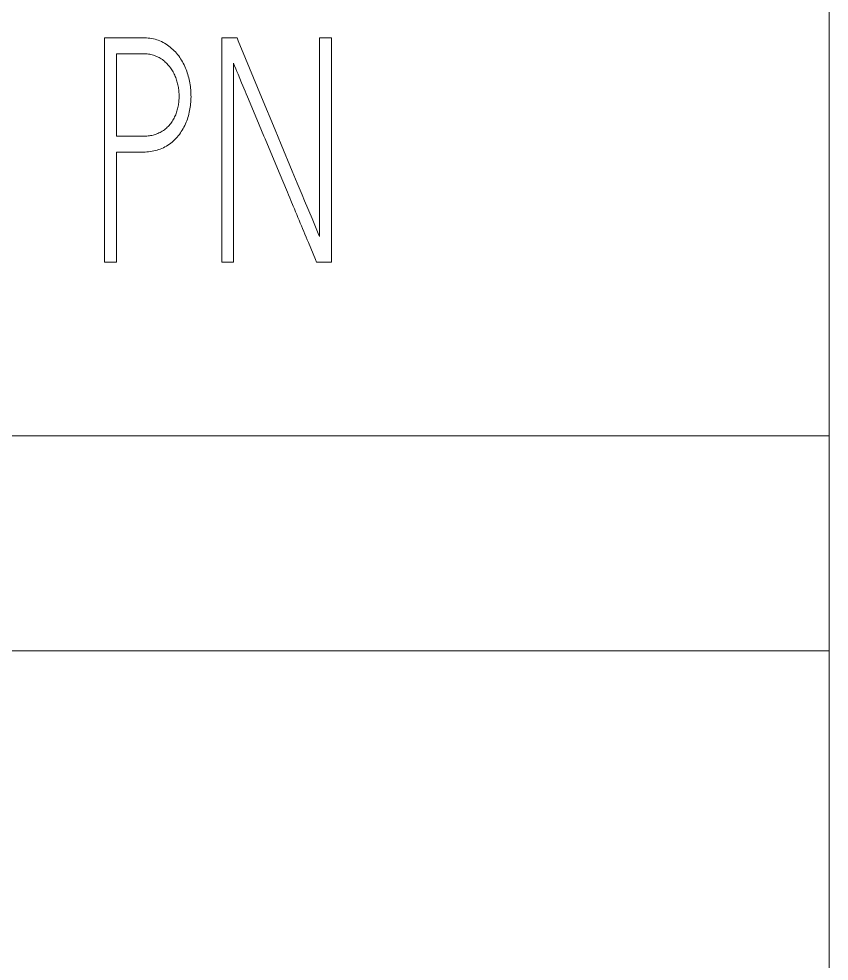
# Model space of a CAD drawing. Header units: millimetres. Extents: x 42356 to 50646, y 31507 to 39566.
# Drawn here: x 47660.31 to 47667.53, y 33859.06 to 33867.45 of the extents above; entities that cross this region are included whole.
import ezdxf

# ---------------------------------------------------------------- set-up
doc = ezdxf.new("R2010")
doc.units = ezdxf.units.MM
doc.set_wipeout_variables(frame=1)
doc.layers.add('000-PI-Oprema', color=30, linetype='Continuous', lineweight=5)

# ---------------------------------------------------------------- blocks, each defined once
blk = doc.blocks.new('PLC_CARD')
blk.add_wipeout([(0, 54.2637), (4.898, 54.2637), (4.898, 54.0308), (5.7175, 54.0309), (5.7175, 56.2137), (9.2825, 56.2137), (9.2825, 54.0309), (10.0901, 54.0308), (10.0901, 54.2637), (15, 54.2637), (15, -15.0363), (10.0901, -15.0363), (10.0901, -14.8034), (9.2825, -14.8035), (9.2825, -16.9863), (5.7175, -16.9863), (5.7175, -14.8035), (4.898, -14.8035), (4.898, -15.0363), (0, -15.0363)]).dxf.layer = '000-PI-Oprema'
blk = doc.blocks.new('A101_6ES7512-1DK01-0AB0')
at = {"layer": '000-PI-Oprema', "ltscale": 0.25}
blk.add_line((100, 58.55), (100, -58.55), dxfattribs=at)
at = {"layer": '000-PI-Oprema'}
for p, q in [((93.5442, 51.527), (93.5442, 49.527)), ((93.793, 51.527), (93.5442, 51.527)), ((94.5886, 51.527), (94.5886, 49.527)), ((94.7239, 51.527), (94.5886, 51.527)), ((95.4584, 51.527), (95.4584, 49.7574)), ((95.5645, 51.527), (95.4584, 51.527)), ((95.5645, 49.527), (95.5645, 51.527)), ((93.6503, 50.6505), (93.6503, 51.3856)), ((93.6503, 51.3856), (93.8895, 51.3856)), ((94.6926, 49.527), (94.6926, 51.3023)), ((94.9424, 50.9984), (94.8004, 51.342)), ((94.8174, 51.0021), (94.9012, 50.8022)), ((95.0628, 50.7078), (94.9424, 50.9984)), ((94.9012, 50.8022), (94.9429, 50.7021)), ((95.1176, 50.5757), (95.0628, 50.7078)), ((95.2167, 50.3382), (95.1176, 50.5757)), ((93.6503, 49.527), (93.6503, 50.5091)), ((93.6503, 50.5091), (93.6804, 50.509)), ((93.6804, 50.509), (93.7709, 50.5084)), ((95.3265, 50.0742), (95.3045, 50.127)), ((95.3928, 49.9159), (95.3265, 50.0742)), ((93.5442, 49.527), (93.6503, 49.527)), ((94.5886, 49.527), (94.6926, 49.527)), ((95.4334, 49.527), (95.5645, 49.527)), ((43.5006, 47.9803), (100, 47.9803)), ((43.5006, 46.0646), (100, 46.0646))]:
    blk.add_line(p, q, dxfattribs=at)
for points in [[(93.7709, 50.5084), (93.801, 50.5083), (93.8311, 50.5083), (93.8613, 50.5085), (93.8914, 50.509), (93.9064, 50.5094), (93.9215, 50.5102), (93.9366, 50.5115), (93.9516, 50.5133), (93.9667, 50.5158), (93.9816, 50.5187), (93.9965, 50.5222), (94.0112, 50.5263), (94.0259, 50.5309), (94.0403, 50.5361), (94.0545, 50.5419), (94.0685, 50.5482), (94.0823, 50.5552), (94.0958, 50.5627), (94.109, 50.5708), (94.1218, 50.5795), (94.1343, 50.5888), (94.1464, 50.5987), (94.1581, 50.6091), (94.1694, 50.6198), (94.1802, 50.6309), (94.1906, 50.6424), (94.2006, 50.6543), (94.2101, 50.6665), (94.2192, 50.679), (94.2279, 50.6918), (94.2361, 50.7049), (94.2439, 50.7183), (94.2513, 50.7319), (94.2583, 50.7458), (94.2648, 50.7599), (94.2709, 50.7742), (94.2765, 50.7887), (94.2817, 50.8034), (94.2865, 50.8182), (94.2909, 50.8331), (94.2949, 50.8481), (94.2985, 50.8632), (94.3018, 50.8783), (94.3046, 50.8935), (94.3071, 50.9088), (94.3092, 50.9241), (94.3109, 50.9395), (94.3122, 50.9549), (94.3132, 50.9703), (94.3138, 50.9857), (94.3141, 51.0012), (94.314, 51.0166), (94.3136, 51.0321), (94.3128, 51.0476), (94.3116, 51.063), (94.3101, 51.0784), (94.3083, 51.0938), (94.3062, 51.1092), (94.3037, 51.1245), (94.3008, 51.1397), (94.2976, 51.1549), (94.2941, 51.1699), (94.2902, 51.1849), (94.2859, 51.1998), (94.2812, 51.2145), (94.2762, 51.2292), (94.2708, 51.2436), (94.265, 51.2579), (94.2589, 51.2721), (94.2523, 51.286), (94.2453, 51.2998), (94.238, 51.3133), (94.2302, 51.3267), (94.2219, 51.3398), (94.2133, 51.3526), (94.2042, 51.3651), (94.1947, 51.3774), (94.1848, 51.3893), (94.1746, 51.4008), (94.1639, 51.412), (94.1528, 51.4228), (94.1414, 51.4332), (94.1296, 51.4432), (94.1174, 51.4527), (94.1049, 51.4617), (94.092, 51.4703), (94.0788, 51.4783), (94.0652, 51.4858), (94.0513, 51.4928), (94.0372, 51.4991), (94.0229, 51.5047), (94.0084, 51.5096), (93.9936, 51.5139), (93.9787, 51.5176), (93.9636, 51.5206), (93.9483, 51.523), (93.9329, 51.5249), (93.9173, 51.5261), (93.9018, 51.527), (93.8862, 51.5274), (93.8551, 51.5274), (93.8241, 51.5271), (93.793, 51.527)], [(94.8004, 51.342), (94.7349, 51.5005), (94.7239, 51.527)], [(93.8895, 51.3856), (93.9009, 51.3854), (93.9122, 51.3847), (93.9235, 51.3837), (93.9348, 51.3823), (93.9459, 51.3804), (93.957, 51.3782), (93.9679, 51.3755), (93.9788, 51.3724), (93.9894, 51.3689), (94, 51.365), (94.0103, 51.3606), (94.0205, 51.3558), (94.0304, 51.3506), (94.0401, 51.345), (94.0496, 51.3389), (94.0589, 51.3325), (94.0679, 51.3257), (94.0766, 51.3186), (94.0852, 51.3112), (94.0934, 51.3035), (94.1014, 51.2955), (94.1091, 51.2872), (94.1165, 51.2787), (94.1237, 51.27), (94.1306, 51.261), (94.1371, 51.2518), (94.1434, 51.2424), (94.1494, 51.2328), (94.155, 51.2231), (94.1603, 51.2132), (94.1653, 51.2031), (94.17, 51.1929), (94.1744, 51.1826), (94.1785, 51.1721), (94.1824, 51.1615), (94.1859, 51.1509), (94.1891, 51.1401), (94.1921, 51.1292), (94.1948, 51.1183), (94.1973, 51.1073), (94.1994, 51.0963), (94.2014, 51.0852), (94.2031, 51.0741), (94.2045, 51.0629), (94.2057, 51.0518), (94.2067, 51.0406), (94.2074, 51.0294), (94.2078, 51.0182), (94.208, 51.0069), (94.2079, 50.9957), (94.2075, 50.9845), (94.2068, 50.9732), (94.2059, 50.962), (94.2048, 50.9508), (94.2033, 50.9397), (94.2016, 50.9286), (94.1997, 50.9176), (94.1974, 50.9066), (94.1949, 50.8957), (94.1921, 50.8848), (94.189, 50.874), (94.1855, 50.8633), (94.1817, 50.8527), (94.1776, 50.8422), (94.1732, 50.8318), (94.1684, 50.8216), (94.1633, 50.8115), (94.1579, 50.8016), (94.1522, 50.7919), (94.1461, 50.7824), (94.1397, 50.773), (94.1329, 50.764), (94.1258, 50.7551), (94.1184, 50.7466), (94.1106, 50.7383), (94.1026, 50.7304), (94.0943, 50.7227), (94.0856, 50.7154), (94.0768, 50.7085), (94.0676, 50.7019), (94.0583, 50.6956), (94.0487, 50.6898), (94.0389, 50.6843), (94.0289, 50.6793), (94.0187, 50.6746), (94.0083, 50.6704), (93.9977, 50.6666), (93.987, 50.6632), (93.9762, 50.6603), (93.9653, 50.6578), (93.9543, 50.6558), (93.9432, 50.6542), (93.9321, 50.6529), (93.9209, 50.6519), (93.9096, 50.6512), (93.8984, 50.6507), (93.8757, 50.6502), (93.8531, 50.6503), (93.8304, 50.6504), (93.6503, 50.6505)], [(94.6926, 51.3023), (94.7023, 51.277), (94.7125, 51.2519), (94.7228, 51.2268), (94.7333, 51.2018), (94.765, 51.127)], [(94.765, 51.127), (94.7965, 51.0521), (94.807, 51.0271), (94.8174, 51.0021)], [(94.9429, 50.7021), (94.9637, 50.6521), (94.9741, 50.6271), (95.0995, 50.3271)], [(95.0995, 50.3271), (95.1726, 50.1521), (95.183, 50.1271), (95.1934, 50.1021), (95.2039, 50.0771)], [(95.3045, 50.127), (95.2606, 50.2326), (95.2167, 50.3382)], [(95.2039, 50.0771), (95.2247, 50.0271), (95.2352, 50.0021), (95.2456, 49.9771), (95.256, 49.9521), (95.2665, 49.9271), (95.2769, 49.902), (95.2873, 49.877), (95.2978, 49.852), (95.3082, 49.827), (95.3186, 49.802), (95.3291, 49.777), (95.3395, 49.752), (95.3499, 49.727), (95.3604, 49.702)], [(95.4584, 49.7574), (95.4477, 49.7839), (95.3928, 49.9159)], [(95.3604, 49.702), (95.423, 49.552), (95.4334, 49.527)]]:
    blk.add_lwpolyline(points, dxfattribs=at)

msp = doc.modelspace()

# ---------------------------------------------------------------- block references
at = {"layer": '000-PI-Oprema'}
msp.add_blockref('PLC_CARD', (47667.5259, 33818.0948), dxfattribs=at)

# ---------------------------------------------------------------- next in the draw order: wipeouts: each hides what was drawn before it
msp.add_wipeout([(47567.5259, 33874.3085), (47667.5259, 33874.3085), (47667.5259, 33757.2085), (47567.5259, 33757.2085)]).dxf.layer = '000-PI-Oprema'

# ---------------------------------------------------------------- next in the draw order: block references
msp.add_blockref('A101_6ES7512-1DK01-0AB0', (47567.5259, 33815.7585), dxfattribs=at)

doc.saveas('drawing.dxf')
